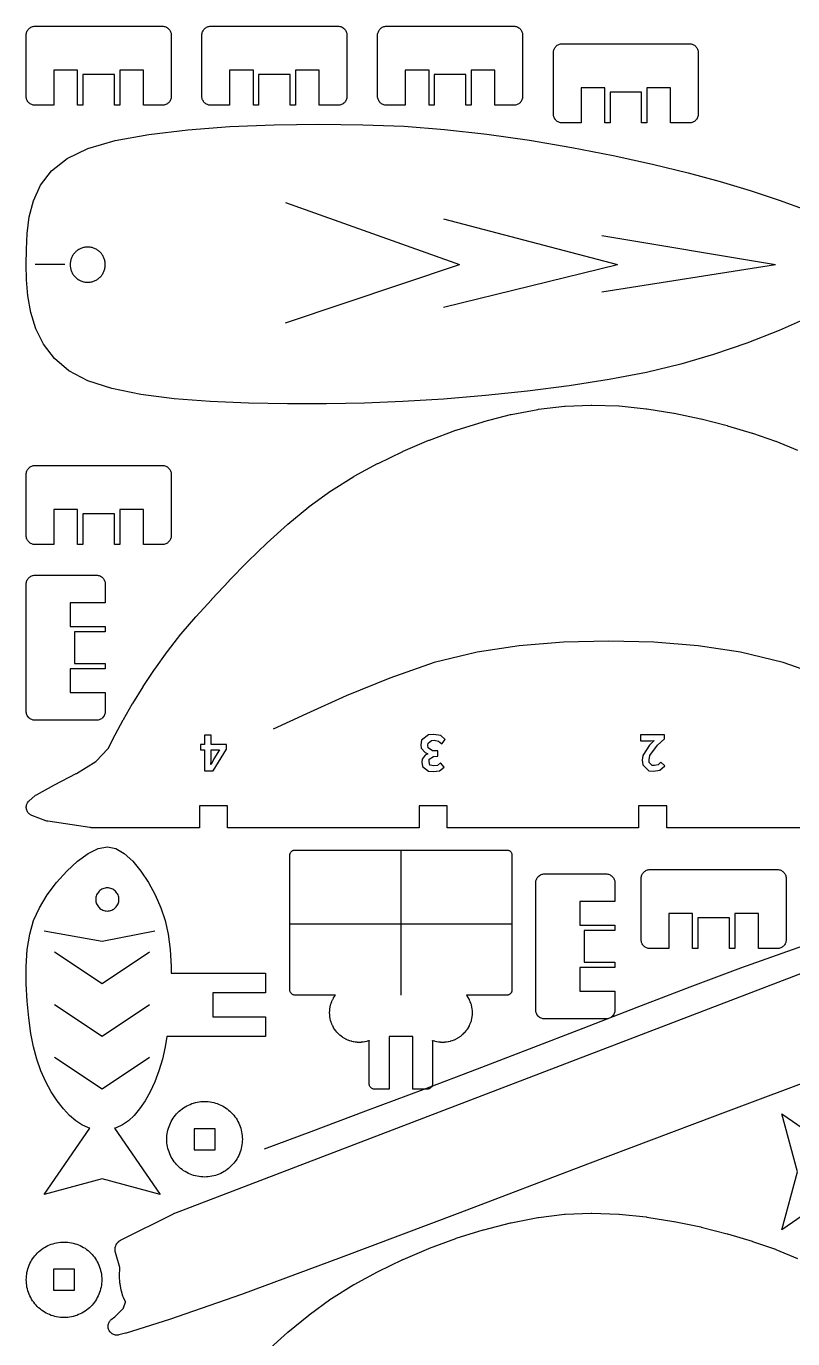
# Model space of a CAD drawing. Header units: millimetres. Extents: x 5 to 580, y 5 to 395.
# Drawn here: x 5 to 92.2, y 244.6 to 394 of the extents above; entities that cross this region are included whole.
import ezdxf

# ---------------------------------------------------------------- set-up
doc = ezdxf.new("R2010")
doc.units = ezdxf.units.MM
doc.layers.add('CUT', color=1, linetype='Continuous')
doc.layers.add('ENGRAVE', color=5, linetype='Continuous')

msp = doc.modelspace()

# ---------------------------------------------------------------- linework, layer by layer
at = {"layer": 'CUT'}
for points in [[(21.46, 385.71), (21.42, 385.62), (21.38, 385.53), (21.33, 385.44), (21.27, 385.37), (21.21, 385.29), (21.13, 385.23), (21.06, 385.17), (20.97, 385.12), (20.88, 385.08), (20.79, 385.04), (20.7, 385.02), (20.6, 385), (20.5, 385), (18.35, 385), (18.35, 389), (15.65, 389), (15.65, 385), (15.05, 385), (15.05, 388.5), (11.45, 388.5), (11.45, 385), (10.85, 385), (10.85, 389), (8.15, 389), (8.15, 385), (6, 385), (5.9, 385), (5.8, 385.02), (5.71, 385.04), (5.62, 385.08), (5.53, 385.12), (5.44, 385.17), (5.37, 385.23), (5.29, 385.29), (5.23, 385.37), (5.17, 385.44), (5.12, 385.53), (5.08, 385.62), (5.04, 385.71), (5.02, 385.8), (5, 385.9), (5, 386), (5, 393), (5, 393.1), (5.02, 393.2), (5.04, 393.29), (5.08, 393.38), (5.12, 393.47), (5.17, 393.56), (5.23, 393.63), (5.29, 393.71), (5.37, 393.77), (5.44, 393.83), (5.53, 393.88), (5.62, 393.92), (5.71, 393.96), (5.8, 393.98), (5.9, 394), (6, 394), (20.5, 394), (20.6, 394), (20.7, 393.98), (20.79, 393.96), (20.88, 393.92), (20.97, 393.88), (21.06, 393.83), (21.13, 393.77), (21.21, 393.71), (21.27, 393.63), (21.33, 393.56), (21.38, 393.47), (21.42, 393.38), (21.46, 393.29), (21.48, 393.2), (21.5, 393.1), (21.5, 393), (21.5, 386), (21.5, 385.9), (21.48, 385.8)], [(41.46, 385.71), (41.42, 385.62), (41.38, 385.53), (41.33, 385.44), (41.27, 385.37), (41.21, 385.29), (41.13, 385.23), (41.06, 385.17), (40.97, 385.12), (40.88, 385.08), (40.79, 385.04), (40.7, 385.02), (40.6, 385), (40.5, 385), (38.35, 385), (38.35, 389), (35.65, 389), (35.65, 385), (35.05, 385), (35.05, 388.5), (31.45, 388.5), (31.45, 385), (30.85, 385), (30.85, 389), (28.15, 389), (28.15, 385), (26, 385), (25.9, 385), (25.8, 385.02), (25.71, 385.04), (25.62, 385.08), (25.53, 385.12), (25.44, 385.17), (25.37, 385.23), (25.29, 385.29), (25.23, 385.37), (25.17, 385.44), (25.12, 385.53), (25.08, 385.62), (25.04, 385.71), (25.02, 385.8), (25, 385.9), (25, 386), (25, 393), (25, 393.1), (25.02, 393.2), (25.04, 393.29), (25.08, 393.38), (25.12, 393.47), (25.17, 393.56), (25.23, 393.63), (25.29, 393.71), (25.37, 393.77), (25.44, 393.83), (25.53, 393.88), (25.62, 393.92), (25.71, 393.96), (25.8, 393.98), (25.9, 394), (26, 394), (40.5, 394), (40.6, 394), (40.7, 393.98), (40.79, 393.96), (40.88, 393.92), (40.97, 393.88), (41.06, 393.83), (41.13, 393.77), (41.21, 393.71), (41.27, 393.63), (41.33, 393.56), (41.38, 393.47), (41.42, 393.38), (41.46, 393.29), (41.48, 393.2), (41.5, 393.1), (41.5, 393), (41.5, 386), (41.5, 385.9), (41.48, 385.8)], [(61.46, 385.71), (61.42, 385.62), (61.38, 385.53), (61.33, 385.44), (61.27, 385.37), (61.21, 385.29), (61.13, 385.23), (61.06, 385.17), (60.97, 385.12), (60.88, 385.08), (60.79, 385.04), (60.7, 385.02), (60.6, 385), (60.5, 385), (58.35, 385), (58.35, 389), (55.65, 389), (55.65, 385), (55.05, 385), (55.05, 388.5), (51.45, 388.5), (51.45, 385), (50.85, 385), (50.85, 389), (48.15, 389), (48.15, 385), (46, 385), (45.9, 385), (45.8, 385.02), (45.71, 385.04), (45.62, 385.08), (45.53, 385.12), (45.44, 385.17), (45.37, 385.23), (45.29, 385.29), (45.23, 385.37), (45.17, 385.44), (45.12, 385.53), (45.08, 385.62), (45.04, 385.71), (45.02, 385.8), (45, 385.9), (45, 386), (45, 393), (45, 393.1), (45.02, 393.2), (45.04, 393.29), (45.08, 393.38), (45.12, 393.47), (45.17, 393.56), (45.23, 393.63), (45.29, 393.71), (45.37, 393.77), (45.44, 393.83), (45.53, 393.88), (45.62, 393.92), (45.71, 393.96), (45.8, 393.98), (45.9, 394), (46, 394), (60.5, 394), (60.6, 394), (60.7, 393.98), (60.79, 393.96), (60.88, 393.92), (60.97, 393.88), (61.06, 393.83), (61.13, 393.77), (61.21, 393.71), (61.27, 393.63), (61.33, 393.56), (61.38, 393.47), (61.42, 393.38), (61.46, 393.29), (61.48, 393.2), (61.5, 393.1), (61.5, 393), (61.5, 386), (61.5, 385.9), (61.48, 385.8)], [(81.46, 383.71), (81.42, 383.62), (81.38, 383.53), (81.33, 383.44), (81.27, 383.37), (81.21, 383.29), (81.13, 383.23), (81.06, 383.17), (80.97, 383.12), (80.88, 383.08), (80.79, 383.04), (80.7, 383.02), (80.6, 383), (80.5, 383), (78.35, 383), (78.35, 387), (75.65, 387), (75.65, 383), (75.05, 383), (75.05, 386.5), (71.45, 386.5), (71.45, 383), (70.85, 383), (70.85, 387), (68.15, 387), (68.15, 383), (66, 383), (65.9, 383), (65.8, 383.02), (65.71, 383.04), (65.62, 383.08), (65.53, 383.12), (65.44, 383.17), (65.37, 383.23), (65.29, 383.29), (65.23, 383.37), (65.17, 383.44), (65.12, 383.53), (65.08, 383.62), (65.04, 383.71), (65.02, 383.8), (65, 383.9), (65, 384), (65, 391), (65, 391.1), (65.02, 391.2), (65.04, 391.29), (65.08, 391.38), (65.12, 391.47), (65.17, 391.56), (65.23, 391.63), (65.29, 391.71), (65.37, 391.77), (65.44, 391.83), (65.53, 391.88), (65.62, 391.92), (65.71, 391.96), (65.8, 391.98), (65.9, 392), (66, 392), (80.5, 392), (80.6, 392), (80.7, 391.98), (80.79, 391.96), (80.88, 391.92), (80.97, 391.88), (81.06, 391.83), (81.13, 391.77), (81.21, 391.71), (81.27, 391.63), (81.33, 391.56), (81.38, 391.47), (81.42, 391.38), (81.46, 391.29), (81.48, 391.2), (81.5, 391.1), (81.5, 391), (81.5, 384), (81.5, 383.9), (81.48, 383.8)], [(14, 366.96), (13.99, 367.05), (13.98, 367.15), (13.96, 367.25), (13.94, 367.34), (13.91, 367.44), (13.88, 367.53), (13.85, 367.62), (13.81, 367.71), (13.76, 367.8), (13.72, 367.89), (13.66, 367.97), (13.61, 368.05), (13.55, 368.13), (13.48, 368.2), (13.41, 368.27), (13.34, 368.34), (13.27, 368.4), (13.19, 368.46), (13.11, 368.52), (13.03, 368.57), (12.94, 368.62), (12.86, 368.67), (12.77, 368.71), (12.67, 368.74), (12.58, 368.77), (12.49, 368.8), (12.39, 368.82), (12.29, 368.84), (12.2, 368.85), (12.1, 368.86), (12, 368.86), (11.9, 368.86), (11.8, 368.85), (11.71, 368.84), (11.61, 368.82), (11.51, 368.8), (11.42, 368.77), (11.33, 368.74), (11.23, 368.71), (11.14, 368.67), (11.06, 368.62), (10.97, 368.57), (10.89, 368.52), (10.81, 368.46), (10.73, 368.4), (10.66, 368.34), (10.59, 368.27), (10.52, 368.2), (10.45, 368.13), (10.39, 368.05), (10.34, 367.97), (10.28, 367.89), (10.24, 367.8), (10.19, 367.71), (10.15, 367.62), (10.12, 367.53), (10.09, 367.44), (10.06, 367.34), (10.04, 367.25), (10.02, 367.15), (10.01, 367.05), (10, 366.96), (10, 366.86), (10, 366.76), (10.01, 366.66), (10.02, 366.56), (10.04, 366.47), (10.06, 366.37), (10.09, 366.28), (10.12, 366.18), (10.15, 366.09), (10.19, 366), (10.24, 365.92), (10.28, 365.83), (10.34, 365.75), (10.39, 365.67), (10.45, 365.59), (10.52, 365.52), (10.59, 365.44), (10.66, 365.38), (10.73, 365.31), (10.81, 365.25), (10.89, 365.2), (10.97, 365.14), (11.06, 365.09), (11.14, 365.05), (11.23, 365.01), (11.33, 364.98), (11.42, 364.94), (11.51, 364.92), (11.61, 364.9), (11.71, 364.88), (11.8, 364.87), (11.9, 364.86), (12, 364.86), (12.1, 364.86), (12.2, 364.87), (12.29, 364.88), (12.39, 364.9), (12.49, 364.92), (12.58, 364.94), (12.67, 364.98), (12.77, 365.01), (12.86, 365.05), (12.94, 365.09), (13.03, 365.14), (13.11, 365.2), (13.19, 365.25), (13.27, 365.31), (13.34, 365.38), (13.41, 365.44), (13.48, 365.52), (13.55, 365.59), (13.61, 365.67), (13.66, 365.75), (13.72, 365.83), (13.76, 365.92), (13.81, 366), (13.85, 366.09), (13.88, 366.18), (13.91, 366.28), (13.94, 366.37), (13.96, 366.47), (13.98, 366.56), (13.99, 366.66), (14, 366.76), (14, 366.86)], [(21.46, 335.71), (21.42, 335.62), (21.38, 335.53), (21.33, 335.44), (21.27, 335.37), (21.21, 335.29), (21.13, 335.23), (21.06, 335.17), (20.97, 335.12), (20.88, 335.08), (20.79, 335.04), (20.7, 335.02), (20.6, 335), (20.5, 335), (18.35, 335), (18.35, 339), (15.65, 339), (15.65, 335), (15.05, 335), (15.05, 338.5), (11.45, 338.5), (11.45, 335), (10.85, 335), (10.85, 339), (8.15, 339), (8.15, 335), (6, 335), (5.9, 335), (5.8, 335.02), (5.71, 335.04), (5.62, 335.08), (5.53, 335.12), (5.44, 335.17), (5.37, 335.23), (5.29, 335.29), (5.23, 335.37), (5.17, 335.44), (5.12, 335.53), (5.08, 335.62), (5.04, 335.71), (5.02, 335.8), (5, 335.9), (5, 336), (5, 343), (5, 343.1), (5.02, 343.2), (5.04, 343.29), (5.08, 343.38), (5.12, 343.47), (5.17, 343.56), (5.23, 343.63), (5.29, 343.71), (5.37, 343.77), (5.44, 343.83), (5.53, 343.88), (5.62, 343.92), (5.71, 343.96), (5.8, 343.98), (5.9, 344), (6, 344), (20.5, 344), (20.6, 344), (20.7, 343.98), (20.79, 343.96), (20.88, 343.92), (20.97, 343.88), (21.06, 343.83), (21.13, 343.77), (21.21, 343.71), (21.27, 343.63), (21.33, 343.56), (21.38, 343.47), (21.42, 343.38), (21.46, 343.29), (21.48, 343.2), (21.5, 343.1), (21.5, 343), (21.5, 336), (21.5, 335.9), (21.48, 335.8)], [(13.29, 331.46), (13.38, 331.42), (13.47, 331.38), (13.56, 331.33), (13.63, 331.27), (13.71, 331.21), (13.77, 331.13), (13.83, 331.06), (13.88, 330.97), (13.92, 330.88), (13.96, 330.79), (13.98, 330.7), (14, 330.6), (14, 330.5), (14, 328.35), (10, 328.35), (10, 325.65), (14, 325.65), (14, 325.05), (10.5, 325.05), (10.5, 321.45), (14, 321.45), (14, 320.85), (10, 320.85), (10, 318.15), (14, 318.15), (14, 316), (14, 315.9), (13.98, 315.8), (13.96, 315.71), (13.92, 315.62), (13.88, 315.53), (13.83, 315.44), (13.77, 315.37), (13.71, 315.29), (13.63, 315.23), (13.56, 315.17), (13.47, 315.12), (13.38, 315.08), (13.29, 315.04), (13.2, 315.02), (13.1, 315), (13, 315), (6, 315), (5.9, 315), (5.8, 315.02), (5.71, 315.04), (5.62, 315.08), (5.53, 315.12), (5.44, 315.17), (5.37, 315.23), (5.29, 315.29), (5.23, 315.37), (5.17, 315.44), (5.12, 315.53), (5.08, 315.62), (5.04, 315.71), (5.02, 315.8), (5, 315.9), (5, 316), (5, 330.5), (5, 330.6), (5.02, 330.7), (5.04, 330.79), (5.08, 330.88), (5.12, 330.97), (5.17, 331.06), (5.23, 331.13), (5.29, 331.21), (5.37, 331.27), (5.44, 331.33), (5.53, 331.38), (5.62, 331.42), (5.71, 331.46), (5.8, 331.48), (5.9, 331.5), (6, 331.5), (13, 331.5), (13.1, 331.5), (13.2, 331.48)], [(32.23, 286.2), (32.23, 284.22), (32.23, 283.95), (26.23, 283.95), (26.23, 281.25), (32.23, 281.25), (32.23, 280.98), (32.23, 279), (26.23, 279), (21.02, 279), (20.83, 277.8), (20.51, 276.41), (20.11, 275.08), (19.64, 273.84), (19.1, 272.7), (18.52, 271.67), (17.9, 270.77), (17.27, 270.01), (16.63, 269.4), (15.95, 268.94), (15.22, 268.61), (15.03, 268.56), (20.23, 261), (13.63, 262.8), (7.03, 261), (12.23, 268.57), (12.08, 268.61), (11.33, 268.94), (10.63, 269.4), (9.94, 270.01), (9.23, 270.77), (8.53, 271.67), (7.85, 272.7), (7.22, 273.84), (6.66, 275.08), (6.19, 276.41), (5.83, 277.8), (5.54, 279.35), (5.29, 281.12), (5.11, 283.02), (5, 285), (5, 286.98), (5.12, 288.88), (5.39, 290.65), (5.83, 292.2), (6.49, 293.65), (7.38, 295.12), (8.44, 296.53), (9.61, 297.83), (10.84, 298.94), (12.06, 299.82), (13.2, 300.39), (14.23, 300.6), (15.18, 300.39), (16.16, 299.82), (17.12, 298.94), (18.05, 297.83), (18.91, 296.53), (19.68, 295.12), (20.33, 293.65), (20.83, 292.2), (21.17, 290.65), (21.39, 288.88), (21.49, 286.98), (21.5, 286.2), (26.23, 286.2)], [(55.11, 283.69), (55.18, 283.59), (55.2, 283.56), (55.3, 283.4), (55.32, 283.37), (55.4, 283.21), (55.42, 283.17), (55.5, 283.01), (55.51, 282.97), (55.58, 282.8), (55.59, 282.77), (55.64, 282.59), (55.65, 282.55), (55.69, 282.38), (55.7, 282.34), (55.73, 282.16), (55.73, 282.12), (55.75, 281.94), (55.75, 281.9), (55.76, 281.72), (55.76, 281.68), (55.75, 281.5), (55.75, 281.46), (55.73, 281.28), (55.73, 281.24), (55.7, 281.06), (55.69, 281.02), (55.65, 280.85), (55.64, 280.81), (55.59, 280.63), (55.58, 280.6), (55.51, 280.43), (55.5, 280.39), (55.42, 280.23), (55.4, 280.19), (55.32, 280.03), (55.3, 280), (55.2, 279.84), (55.18, 279.81), (55.08, 279.66), (55.05, 279.63), (54.94, 279.49), (54.91, 279.46), (54.79, 279.33), (54.76, 279.3), (54.63, 279.18), (54.6, 279.15), (54.46, 279.04), (54.43, 279.01), (54.28, 278.91), (54.25, 278.89), (54.09, 278.79), (54.06, 278.77), (53.9, 278.68), (53.86, 278.67), (53.7, 278.59), (53.66, 278.58), (53.49, 278.51), (53.45, 278.5), (53.28, 278.45), (53.24, 278.44), (53.07, 278.4), (53.03, 278.39), (52.85, 278.36), (52.81, 278.35), (52.63, 278.34), (52.59, 278.33), (52.41, 278.33), (52.37, 278.33), (52.19, 278.33), (52.15, 278.34), (51.97, 278.35), (51.93, 278.36), (51.75, 278.39), (51.71, 278.4), (51.54, 278.44), (51.5, 278.45), (51.32, 278.5), (51.29, 278.51), (51.26, 278.52), (51.25, 278.53), (51.25, 278.51), (51.25, 273.6), (51.24, 273.54), (51.23, 273.48), (51.22, 273.43), (51.2, 273.37), (51.18, 273.32), (51.15, 273.27), (51.11, 273.22), (51.07, 273.18), (51.03, 273.14), (50.98, 273.1), (50.93, 273.07), (50.88, 273.05), (50.82, 273.03), (50.76, 273.01), (50.71, 273), (50.65, 273), (49, 273), (49, 279), (46.3, 279), (46.3, 273), (44.65, 273), (44.59, 273), (44.53, 273.01), (44.47, 273.03), (44.42, 273.05), (44.36, 273.07), (44.31, 273.1), (44.27, 273.14), (44.22, 273.18), (44.18, 273.22), (44.15, 273.27), (44.12, 273.32), (44.09, 273.37), (44.07, 273.43), (44.06, 273.48), (44.05, 273.54), (44.05, 273.6), (44.05, 278.51), (44.05, 278.53), (44.03, 278.52), (44.01, 278.51), (43.97, 278.5), (43.8, 278.45), (43.76, 278.44), (43.58, 278.4), (43.54, 278.39), (43.36, 278.36), (43.32, 278.35), (43.14, 278.34), (43.1, 278.33), (42.92, 278.33), (42.88, 278.33), (42.7, 278.33), (42.66, 278.34), (42.48, 278.35), (42.44, 278.36), (42.27, 278.39), (42.23, 278.4), (42.05, 278.44), (42.01, 278.45), (41.84, 278.5), (41.8, 278.51), (41.63, 278.58), (41.6, 278.59), (41.43, 278.67), (41.4, 278.68), (41.24, 278.77), (41.2, 278.79), (41.05, 278.89), (41.01, 278.91), (40.87, 279.01), (40.84, 279.04), (40.7, 279.15), (40.67, 279.18), (40.53, 279.3), (40.51, 279.33), (40.38, 279.46), (40.36, 279.49), (40.24, 279.63), (40.22, 279.66), (40.11, 279.81), (40.09, 279.84), (39.99, 280), (39.97, 280.03), (39.89, 280.19), (39.87, 280.23), (39.8, 280.39), (39.78, 280.43), (39.72, 280.6), (39.7, 280.63), (39.65, 280.81), (39.64, 280.85), (39.6, 281.02), (39.59, 281.06), (39.56, 281.24), (39.56, 281.28), (39.54, 281.46), (39.54, 281.5), (39.53, 281.68), (39.53, 281.72), (39.54, 281.9), (39.54, 281.94), (39.56, 282.12), (39.56, 282.16), (39.59, 282.34), (39.6, 282.38), (39.64, 282.55), (39.65, 282.59), (39.7, 282.77), (39.72, 282.8), (39.78, 282.97), (39.8, 283.01), (39.87, 283.17), (39.89, 283.21), (39.97, 283.37), (39.99, 283.4), (40.09, 283.56), (40.11, 283.59), (40.18, 283.69), (40.19, 283.7), (40.18, 283.7), (35.6, 283.7), (35.54, 283.7), (35.48, 283.71), (35.43, 283.73), (35.37, 283.75), (35.32, 283.77), (35.27, 283.8), (35.22, 283.84), (35.18, 283.88), (35.14, 283.92), (35.1, 283.97), (35.07, 284.02), (35.05, 284.07), (35.03, 284.13), (35.01, 284.18), (35, 284.24), (35, 284.3), (35, 299.62), (35, 299.68), (35.01, 299.74), (35.03, 299.8), (35.05, 299.85), (35.07, 299.91), (35.1, 299.96), (35.14, 300), (35.18, 300.05), (35.22, 300.09), (35.27, 300.12), (35.32, 300.15), (35.37, 300.18), (35.43, 300.2), (35.48, 300.21), (35.54, 300.22), (35.6, 300.22), (59.69, 300.22), (59.75, 300.22), (59.81, 300.21), (59.87, 300.2), (59.92, 300.18), (59.98, 300.15), (60.03, 300.12), (60.07, 300.09), (60.12, 300.05), (60.16, 300), (60.19, 299.96), (60.22, 299.91), (60.25, 299.85), (60.27, 299.8), (60.28, 299.74), (60.29, 299.68), (60.29, 299.62), (60.29, 284.3), (60.29, 284.24), (60.28, 284.18), (60.27, 284.13), (60.25, 284.07), (60.22, 284.02), (60.19, 283.97), (60.16, 283.92), (60.12, 283.88), (60.07, 283.84), (60.03, 283.8), (59.98, 283.77), (59.92, 283.75), (59.87, 283.73), (59.81, 283.71), (59.75, 283.7), (59.69, 283.7), (55.12, 283.7), (55.1, 283.7)], [(71.29, 297.46), (71.38, 297.42), (71.47, 297.38), (71.56, 297.33), (71.63, 297.27), (71.71, 297.21), (71.77, 297.13), (71.83, 297.06), (71.88, 296.97), (71.92, 296.88), (71.96, 296.79), (71.98, 296.7), (72, 296.6), (72, 296.5), (72, 294.35), (68, 294.35), (68, 291.65), (72, 291.65), (72, 291.05), (68.5, 291.05), (68.5, 287.45), (72, 287.45), (72, 286.85), (68, 286.85), (68, 284.15), (72, 284.15), (72, 282), (72, 281.9), (71.98, 281.8), (71.96, 281.71), (71.92, 281.62), (71.88, 281.53), (71.83, 281.44), (71.77, 281.37), (71.71, 281.29), (71.63, 281.23), (71.56, 281.17), (71.47, 281.12), (71.38, 281.08), (71.29, 281.04), (71.2, 281.02), (71.1, 281), (71, 281), (64, 281), (63.9, 281), (63.8, 281.02), (63.71, 281.04), (63.62, 281.08), (63.53, 281.12), (63.44, 281.17), (63.37, 281.23), (63.29, 281.29), (63.23, 281.37), (63.17, 281.44), (63.12, 281.53), (63.08, 281.62), (63.04, 281.71), (63.02, 281.8), (63, 281.9), (63, 282), (63, 296.5), (63, 296.6), (63.02, 296.7), (63.04, 296.79), (63.08, 296.88), (63.12, 296.97), (63.17, 297.06), (63.23, 297.13), (63.29, 297.21), (63.37, 297.27), (63.44, 297.33), (63.53, 297.38), (63.62, 297.42), (63.71, 297.46), (63.8, 297.48), (63.9, 297.5), (64, 297.5), (71, 297.5), (71.1, 297.5), (71.2, 297.48)], [(91.46, 289.71), (91.42, 289.62), (91.38, 289.53), (91.33, 289.44), (91.27, 289.37), (91.21, 289.29), (91.13, 289.23), (91.06, 289.17), (90.97, 289.12), (90.88, 289.08), (90.79, 289.04), (90.7, 289.02), (90.6, 289), (90.5, 289), (88.35, 289), (88.35, 293), (85.65, 293), (85.65, 289), (85.05, 289), (85.05, 292.5), (81.45, 292.5), (81.45, 289), (80.85, 289), (80.85, 293), (78.15, 293), (78.15, 289), (76, 289), (75.9, 289), (75.8, 289.02), (75.71, 289.04), (75.62, 289.08), (75.53, 289.12), (75.44, 289.17), (75.37, 289.23), (75.29, 289.29), (75.23, 289.37), (75.17, 289.44), (75.12, 289.53), (75.08, 289.62), (75.04, 289.71), (75.02, 289.8), (75, 289.9), (75, 290), (75, 297), (75, 297.1), (75.02, 297.2), (75.04, 297.29), (75.08, 297.38), (75.12, 297.47), (75.17, 297.56), (75.23, 297.63), (75.29, 297.71), (75.37, 297.77), (75.44, 297.83), (75.53, 297.88), (75.62, 297.92), (75.71, 297.96), (75.8, 297.98), (75.9, 298), (76, 298), (90.5, 298), (90.6, 298), (90.7, 297.98), (90.79, 297.96), (90.88, 297.92), (90.97, 297.88), (91.06, 297.83), (91.13, 297.77), (91.21, 297.71), (91.27, 297.63), (91.33, 297.56), (91.38, 297.47), (91.42, 297.38), (91.46, 297.29), (91.48, 297.2), (91.5, 297.1), (91.5, 297), (91.5, 290), (91.5, 289.9), (91.48, 289.8)], [(14.73, 293.38), (14.85, 293.44), (14.96, 293.5), (15.06, 293.58), (15.16, 293.67), (15.25, 293.76), (15.32, 293.87), (15.39, 293.98), (15.45, 294.09), (15.49, 294.22), (15.52, 294.34), (15.54, 294.47), (15.55, 294.6), (15.54, 294.73), (15.52, 294.86), (15.49, 294.98), (15.45, 295.11), (15.39, 295.22), (15.32, 295.33), (15.25, 295.44), (15.16, 295.53), (15.06, 295.62), (14.96, 295.7), (14.85, 295.76), (14.73, 295.82), (14.61, 295.86), (14.48, 295.89), (14.36, 295.91), (14.23, 295.92), (14.1, 295.91), (13.97, 295.89), (13.84, 295.86), (13.72, 295.82), (13.6, 295.76), (13.49, 295.7), (13.39, 295.62), (13.29, 295.53), (13.21, 295.44), (13.13, 295.33), (13.06, 295.22), (13.01, 295.11), (12.96, 294.98), (12.93, 294.86), (12.91, 294.73), (12.91, 294.6), (12.91, 294.47), (12.93, 294.34), (12.96, 294.22), (13.01, 294.09), (13.06, 293.98), (13.13, 293.87), (13.21, 293.76), (13.29, 293.67), (13.39, 293.58), (13.49, 293.5), (13.6, 293.44), (13.72, 293.38), (13.84, 293.34), (13.97, 293.31), (14.1, 293.29), (14.23, 293.28), (14.36, 293.29), (14.48, 293.31), (14.61, 293.34)], [(29.59, 267.09), (29.58, 266.88), (29.55, 266.67), (29.52, 266.46), (29.47, 266.26), (29.41, 266.05), (29.35, 265.85), (29.27, 265.65), (29.19, 265.46), (29.09, 265.27), (28.99, 265.09), (28.88, 264.91), (28.75, 264.74), (28.62, 264.57), (28.49, 264.41), (28.34, 264.26), (28.19, 264.11), (28.03, 263.98), (27.86, 263.85), (27.69, 263.72), (27.51, 263.61), (27.33, 263.51), (27.14, 263.41), (26.95, 263.33), (26.75, 263.25), (26.55, 263.19), (26.34, 263.13), (26.14, 263.08), (25.93, 263.05), (25.72, 263.02), (25.51, 263.01), (25.3, 263), (25.09, 263.01), (24.88, 263.02), (24.67, 263.05), (24.46, 263.08), (24.26, 263.13), (24.05, 263.19), (23.85, 263.25), (23.65, 263.33), (23.46, 263.41), (23.27, 263.51), (23.09, 263.61), (22.91, 263.72), (22.74, 263.85), (22.57, 263.98), (22.41, 264.11), (22.26, 264.26), (22.11, 264.41), (21.98, 264.57), (21.85, 264.74), (21.72, 264.91), (21.61, 265.09), (21.51, 265.27), (21.41, 265.46), (21.33, 265.65), (21.25, 265.85), (21.19, 266.05), (21.13, 266.26), (21.08, 266.46), (21.05, 266.67), (21.02, 266.88), (21.01, 267.09), (21, 267.3), (21.01, 267.51), (21.02, 267.72), (21.05, 267.93), (21.08, 268.14), (21.13, 268.34), (21.19, 268.55), (21.25, 268.75), (21.33, 268.95), (21.41, 269.14), (21.51, 269.33), (21.61, 269.51), (21.72, 269.69), (21.85, 269.86), (21.98, 270.03), (22.11, 270.19), (22.26, 270.34), (22.41, 270.49), (22.57, 270.62), (22.74, 270.75), (22.91, 270.88), (23.09, 270.99), (23.27, 271.09), (23.46, 271.19), (23.65, 271.27), (23.85, 271.35), (24.05, 271.41), (24.26, 271.47), (24.46, 271.52), (24.67, 271.55), (24.88, 271.58), (25.09, 271.59), (25.3, 271.6), (25.51, 271.59), (25.72, 271.58), (25.93, 271.55), (26.14, 271.52), (26.34, 271.47), (26.55, 271.41), (26.75, 271.35), (26.95, 271.27), (27.14, 271.19), (27.33, 271.09), (27.51, 270.99), (27.69, 270.88), (27.86, 270.75), (28.03, 270.62), (28.19, 270.49), (28.34, 270.34), (28.49, 270.19), (28.62, 270.03), (28.75, 269.86), (28.88, 269.69), (28.99, 269.51), (29.09, 269.33), (29.19, 269.14), (29.27, 268.95), (29.35, 268.75), (29.41, 268.55), (29.47, 268.34), (29.52, 268.14), (29.55, 267.93), (29.58, 267.72), (29.59, 267.51), (29.6, 267.3)], [(26.5, 268.5), (24.1, 268.5), (24.1, 266.1), (26.5, 266.1)], [(13.59, 251.09), (13.58, 250.88), (13.55, 250.67), (13.52, 250.46), (13.47, 250.26), (13.41, 250.05), (13.35, 249.85), (13.27, 249.65), (13.19, 249.46), (13.09, 249.27), (12.99, 249.09), (12.88, 248.91), (12.75, 248.74), (12.62, 248.57), (12.49, 248.41), (12.34, 248.26), (12.19, 248.11), (12.03, 247.98), (11.86, 247.85), (11.69, 247.72), (11.51, 247.61), (11.33, 247.51), (11.14, 247.41), (10.95, 247.33), (10.75, 247.25), (10.55, 247.19), (10.34, 247.13), (10.14, 247.08), (9.93, 247.05), (9.72, 247.02), (9.51, 247.01), (9.3, 247), (9.09, 247.01), (8.88, 247.02), (8.67, 247.05), (8.46, 247.08), (8.26, 247.13), (8.05, 247.19), (7.85, 247.25), (7.65, 247.33), (7.46, 247.41), (7.27, 247.51), (7.09, 247.61), (6.91, 247.72), (6.74, 247.85), (6.57, 247.98), (6.41, 248.11), (6.26, 248.26), (6.11, 248.41), (5.98, 248.57), (5.85, 248.74), (5.72, 248.91), (5.61, 249.09), (5.51, 249.27), (5.41, 249.46), (5.33, 249.65), (5.25, 249.85), (5.19, 250.05), (5.13, 250.26), (5.08, 250.46), (5.05, 250.67), (5.02, 250.88), (5.01, 251.09), (5, 251.3), (5.01, 251.51), (5.02, 251.72), (5.05, 251.93), (5.08, 252.14), (5.13, 252.34), (5.19, 252.55), (5.25, 252.75), (5.33, 252.95), (5.41, 253.14), (5.51, 253.33), (5.61, 253.51), (5.72, 253.69), (5.85, 253.86), (5.98, 254.03), (6.11, 254.19), (6.26, 254.34), (6.41, 254.49), (6.57, 254.62), (6.74, 254.75), (6.91, 254.88), (7.09, 254.99), (7.27, 255.09), (7.46, 255.19), (7.65, 255.27), (7.85, 255.35), (8.05, 255.41), (8.26, 255.47), (8.46, 255.52), (8.67, 255.55), (8.88, 255.58), (9.09, 255.59), (9.3, 255.6), (9.51, 255.59), (9.72, 255.58), (9.93, 255.55), (10.14, 255.52), (10.34, 255.47), (10.55, 255.41), (10.75, 255.35), (10.95, 255.27), (11.14, 255.19), (11.33, 255.09), (11.51, 254.99), (11.69, 254.88), (11.86, 254.75), (12.03, 254.62), (12.19, 254.49), (12.34, 254.34), (12.49, 254.19), (12.62, 254.03), (12.75, 253.86), (12.88, 253.69), (12.99, 253.51), (13.09, 253.33), (13.19, 253.14), (13.27, 252.95), (13.35, 252.75), (13.41, 252.55), (13.47, 252.34), (13.52, 252.14), (13.55, 251.93), (13.58, 251.72), (13.59, 251.51), (13.6, 251.3)], [(10.5, 252.5), (8.1, 252.5), (8.1, 250.1), (10.5, 250.1)]]:
    msp.add_lwpolyline(points, close=True, dxfattribs=at)
for points in [[(94.12, 360.87), (90.71, 359.35), (87.02, 357.91), (83.24, 356.62), (79.5, 355.52), (75.62, 354.59), (71.34, 353.77), (66.79, 353.05), (62.06, 352.45), (57.26, 351.95), (52.5, 351.56), (47.88, 351.28), (43.5, 351.11), (39.18, 351.02), (34.73, 351), (30.28, 351.08), (25.94, 351.27), (21.82, 351.59), (18.05, 352.08), (14.73, 352.75), (12, 353.63), (9.86, 354.77), (8.2, 356.18), (6.97, 357.81), (6.09, 359.57), (5.52, 361.43), (5.19, 363.3), (5.04, 365.13), (5, 366.86), (5.01, 368.59), (5.09, 370.42), (5.33, 372.29), (5.81, 374.14), (6.64, 375.91), (7.88, 377.53), (9.64, 378.95), (12, 380.09), (15.11, 380.98), (18.96, 381.68), (23.38, 382.21), (28.19, 382.57), (33.23, 382.78), (38.32, 382.85), (43.3, 382.79), (48, 382.61), (52.62, 382.26), (57.42, 381.73), (62.29, 381.03), (67.12, 380.21), (71.82, 379.29), (76.27, 378.31), (80.36, 377.31), (84, 376.31), (87.39, 375.29), (90.71, 374.21), (93.85, 373.08)], [(99.71, 302.76), (77.91, 302.76), (77.91, 305.26), (74.71, 305.26), (74.71, 302.76), (52.91, 302.76), (52.91, 305.26), (49.71, 305.26), (49.71, 302.76), (27.91, 302.76), (27.91, 305.26), (24.71, 305.26), (24.71, 302.76), (12.38, 302.76), (12.31, 302.77), (12.23, 302.77), (7.44, 303.5), (7.33, 303.52), (7.23, 303.55), (5.65, 304.15), (5.56, 304.18), (5.47, 304.23), (5.39, 304.29), (5.32, 304.35), (5.25, 304.42), (5.19, 304.5), (5.13, 304.58), (5.09, 304.67), (5.05, 304.76), (5.02, 304.86), (5.01, 304.95), (5, 305.05), (5, 305.15), (5.01, 305.25), (5.04, 305.35), (5.07, 305.44), (5.11, 305.53), (5.15, 305.61), (5.21, 305.7), (5.27, 305.77), (5.35, 305.84), (5.98, 306.38), (6.06, 306.45), (6.15, 306.5), (8.21, 307.63), (8.23, 307.65), (10.69, 308.92), (10.73, 308.94), (12.92, 310.29), (12.93, 310.3), (12.95, 310.32), (14.29, 311.75), (14.3, 311.76), (14.32, 311.78), (15.11, 313.33), (15.12, 313.35), (16.05, 315.06), (16.06, 315.08), (17.11, 316.89), (17.13, 316.92), (18.3, 318.81), (18.31, 318.84), (19.61, 320.79), (19.63, 320.82), (21.04, 322.78), (21.07, 322.82), (22.6, 324.78), (22.63, 324.82), (24.3, 326.75), (24.31, 326.77), (26.13, 328.76), (26.14, 328.77), (28.09, 330.87), (28.11, 330.89), (30.2, 333.03), (30.22, 333.05), (32.42, 335.19), (32.44, 335.21), (34.75, 337.29), (34.78, 337.32), (37.17, 339.28), (37.22, 339.32), (39.68, 341.12), (39.74, 341.16), (42.28, 342.75), (42.33, 342.78), (45, 344.22), (45.04, 344.24), (47.86, 345.6), (47.9, 345.62), (50.84, 346.87), (50.89, 346.88), (53.91, 348), (53.95, 348.02), (57.02, 348.98), (57.07, 349), (60.14, 349.79), (60.19, 349.8), (63.23, 350.38), (63.3, 350.4), (66.26, 350.76), (66.35, 350.76), (69.31, 350.88), (69.39, 350.88), (72.44, 350.77), (72.5, 350.77), (75.58, 350.45), (75.64, 350.44), (78.72, 349.95), (78.77, 349.94), (81.8, 349.31), (81.84, 349.3), (84.78, 348.54), (84.82, 348.53), (87.62, 347.69), (87.66, 347.67), (90.28, 346.77), (90.33, 346.75), (92.78, 345.73)], [(96.84, 274.96), (83.39, 269.94), (68.87, 264.45), (54.34, 258.94), (54.34, 258.94), (40.86, 253.85), (40.86, 253.85), (29.5, 249.64), (29.49, 249.64), (21.32, 246.77), (21.29, 246.76), (16.37, 245.22), (16.31, 245.21), (15.55, 245.03), (15.45, 245.01), (15.35, 245), (15.25, 245), (15.15, 245.01), (15.05, 245.03), (14.96, 245.06), (14.87, 245.1), (14.78, 245.15), (14.7, 245.21), (14.63, 245.28), (14.56, 245.35), (14.5, 245.43), (14.44, 245.51), (14.4, 245.6), (14.36, 245.69), (14.34, 245.79), (14.32, 245.89), (14.32, 245.99), (14.32, 246.08), (14.33, 246.18), (14.36, 246.28), (14.39, 246.37), (14.43, 246.46), (14.48, 246.55), (14.54, 246.63), (14.6, 246.7), (14.68, 246.77), (15.08, 247.1), (15.11, 247.13), (16.06, 248.05), (16.07, 248.07), (16.08, 248.09), (16.3, 248.74), (16.3, 248.76), (16.29, 248.78), (16.06, 249.28), (16.03, 249.35), (16, 249.43), (15.83, 250.02), (15.8, 250.13), (15.68, 250.85), (15.67, 250.95), (15.62, 251.71), (15.62, 251.81), (15.64, 252.58), (15.65, 252.64), (15.65, 252.68), (15.65, 252.7), (15.16, 254.41), (15.15, 254.46), (15.14, 254.5), (15.12, 254.6), (15.12, 254.62), (15.11, 254.72), (15.11, 254.74), (15.11, 254.83), (15.11, 254.85), (15.12, 254.95), (15.12, 254.97), (15.15, 255.07), (15.15, 255.09), (15.18, 255.18), (15.19, 255.2), (15.23, 255.29), (15.24, 255.31), (15.29, 255.39), (15.3, 255.41), (15.35, 255.49), (15.37, 255.51), (15.43, 255.58), (15.44, 255.6), (15.52, 255.66), (15.53, 255.68), (15.61, 255.74), (15.62, 255.75), (15.71, 255.8), (15.75, 255.82), (15.79, 255.85), (21.75, 258.82), (21.79, 258.85), (21.85, 258.87), (21.9, 258.89), (115.85, 294.87)], [(98.56, 262.2), (91, 257), (92.8, 263.6), (91, 270.2), (98.57, 264.99)], [(32.44, 243.21), (34.75, 245.29), (34.78, 245.32), (37.17, 247.28), (37.22, 247.32), (39.68, 249.12), (39.74, 249.16), (42.28, 250.75), (42.33, 250.78), (45, 252.22), (45.04, 252.24), (47.86, 253.6), (47.9, 253.62), (50.84, 254.87), (50.89, 254.88), (53.91, 256), (53.95, 256.02), (57.02, 256.98), (57.07, 257), (60.14, 257.79), (60.19, 257.8), (63.23, 258.38), (63.3, 258.4), (66.26, 258.76), (66.35, 258.76), (69.31, 258.88), (69.39, 258.88), (72.44, 258.77), (72.5, 258.77), (75.58, 258.45), (75.64, 258.44), (78.72, 257.95), (78.77, 257.94), (81.8, 257.31), (81.84, 257.3), (84.78, 256.54), (84.82, 256.53), (87.62, 255.69), (87.66, 255.67), (90.28, 254.77), (90.33, 254.75), (92.78, 253.73)]]:
    msp.add_lwpolyline(points, dxfattribs=at)
at = {"layer": 'ENGRAVE'}
for points in [[(34.5, 373.95), (54.3, 366.86)], [(52.5, 372.06), (72.3, 366.86)], [(70.5, 370.17), (90.3, 366.86)], [(9.4, 366.86), (6, 366.86)], [(34.5, 360.24), (54.3, 366.86)], [(52.5, 362.01), (72.3, 366.86)], [(70.5, 363.77), (90.3, 366.86)], [(112.31, 312.76), (109.52, 313.97), (105.71, 315.73), (101.18, 317.76), (96.23, 319.8), (91.17, 321.56), (86.31, 322.76), (81.49, 323.46), (76.45, 323.87), (71.31, 324.01), (66.16, 323.87), (61.12, 323.46), (56.31, 322.76), (51.44, 321.56), (46.38, 319.8), (41.43, 317.76), (36.9, 315.73), (33.09, 313.97)], [(26.05, 313.3), (25.3, 313.3), (25.3, 312.24), (24.82, 312.24), (24.82, 311.63), (25.3, 311.63), (25.3, 309.22), (26.27, 309.22), (27.79, 311.69), (27.79, 312.24), (26.05, 312.24), (26.05, 313.3)], [(51.34, 313.37), (50.77, 313.32), (49.99, 312.72), (49.91, 312.2), (49.95, 311.82), (50.39, 311.31), (50.72, 311.19), (50.72, 311.16), (50.42, 311.02), (50.07, 310.55), (50.04, 310.23), (50.11, 309.75), (50.8, 309.2), (51.36, 309.15), (52.03, 309.25), (52.58, 309.65), (52.16, 310.15), (51.81, 309.85), (51.4, 309.79), (50.95, 309.88), (50.85, 310.29), (50.88, 310.56), (51.34, 310.88), (51.84, 310.92), (51.84, 311.5), (51.26, 311.53), (50.75, 311.87), (50.72, 312.15), (50.76, 312.4), (51.12, 312.69), (51.42, 312.71), (51.93, 312.62), (52.32, 312.3), (52.7, 312.81), (52.2, 313.25), (51.34, 313.37)], [(77.65, 313.34), (74.92, 313.34), (74.92, 312.65), (75.8, 312.65), (76.13, 312.66), (76.47, 312.7), (75.93, 312.15), (75.19, 311), (75.11, 310.44), (75.18, 309.91), (75.85, 309.25), (76.39, 309.19), (77.13, 309.3), (77.69, 309.81), (77.24, 310.24), (76.92, 309.92), (76.5, 309.83), (76.23, 309.86), (75.92, 310.2), (75.89, 310.48), (75.97, 310.97), (76.87, 312.15), (77.65, 312.87), (77.65, 313.34)], [(26.05, 311.63), (27.01, 311.63), (26.37, 310.62), (26.2, 310.28), (26.05, 309.95), (26.02, 309.95), (26.05, 310.38), (26.05, 310.8), (26.05, 311.63)], [(47.65, 300.22), (47.65, 283.7)], [(112.31, 295.76), (108.83, 294.58), (103.97, 292.93), (98.24, 290.97), (92.18, 288.87), (86.31, 286.76), (80.53, 284.61), (74.5, 282.29), (68.35, 279.91), (62.24, 277.54), (56.31, 275.26), (50.13, 272.93), (43.62, 270.49), (37.39, 268.16), (32.08, 266.17)], [(60.29, 291.79), (35, 291.79)], [(19.63, 291), (13.63, 289.8), (7.03, 291)], [(19.03, 288.6), (13.63, 285), (8.23, 288.6)], [(19.03, 282.6), (13.63, 279), (8.23, 282.6)], [(19.03, 276.6), (13.63, 273), (8.23, 276.6)]]:
    msp.add_lwpolyline(points, dxfattribs=at)

doc.saveas('drawing.dxf')
